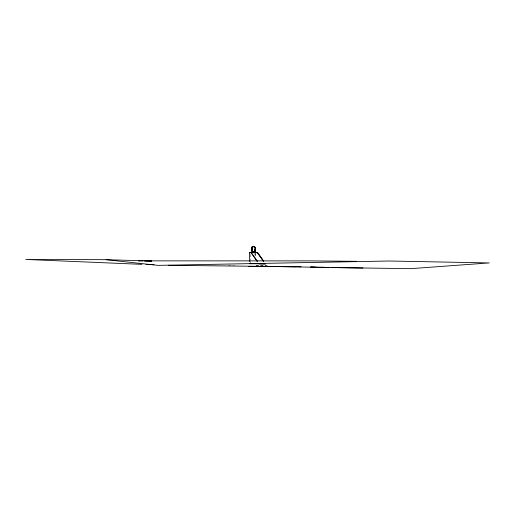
<?xml version="1.0" encoding="UTF-8"?>
<svg xmlns="http://www.w3.org/2000/svg" width="515" height="515" viewBox="0 0 515 515"><rect width="100%" height="100%" fill="white"/><g stroke="black" fill="none" stroke-linecap="round" stroke-linejoin="round"><path stroke-width="0.39" stroke-dasharray="2.58 1.93" d="M228.351 265.135L234.686 265.231M256.077 265.573L268.006 265.882M256.007 265.573L266.654 265.869M255.698 252.717L255.698 257.449M255.453 253.631L255.453 255.968M254.874 253.631L254.874 255.189M250.515 254.41L250.515 259.863M250.515 260.642L250.515 262.978"/><path stroke-width="0.77" d="M258.974 263.757L265.521 263.841L259.084 263.757M255.414 250.593L253.966 251.887L252.382 251.32L251.861 250.593L251.861 247.277A5.073 4.133 -90 0 0 253.631 246.331A5.073 4.133 -90 0 0 255.414 247.29L255.414 250.593L254.97 250.593M254.719 250.985L253.193 251.925L251.932 251.32L251.41 250.593L251.41 247.277A5.073 4.133 -90 0 0 253.187 246.331L253.638 246.337M331.312 267.543L410.642 268.663L489.25 262.933L389.295 261.008L158.034 265.367L106.103 259.695L25.75 259.451L141.973 264.35M251.41 247.277L251.861 247.277M255.414 247.277L254.97 247.277A5.073 4.133 -90 0 1 254.204 247.026M252.118 252.64L252.118 248.636L252.865 252.64M255.034 252.64L255.034 248.636L255.775 252.64M251.41 250.593L251.861 250.593M252.183 252.524L252.788 252.524M255.092 252.524L255.698 252.524M249.247 252.685L257.552 252.64L263.751 261.356M254.919 252.717L249.369 252.685M257.461 252.717L255.73 252.64M249.434 263.757L265.276 263.757M248.488 266.48L295.649 266.712L168.257 265.322M143.164 260.848L138.381 260.822L139.958 260.848M144.76 260.86L310.107 260.893L356.554 261.33M362.978 268.032L281.924 266.68M144.689 260.925L151.777 261.041L106.103 259.695M290.608 266.506L301.03 266.783M310.648 267.034L328.905 267.478M321.476 267.259L329.169 267.472M331.473 267.536L335.317 267.646M310.854 267.034L315.45 267.163M145.977 264.465L153.991 264.684M257.442 252.64L263.732 261.388M257.429 252.717L263.513 261.227M251.178 252.64L257.191 261.202M251.069 252.64L257.249 261.388M255.034 248.636L255.665 252.64M252.118 248.636L252.756 252.64M255.144 248.636L255.144 252.64M252.234 248.636L252.234 252.64M249.434 252.717L249.434 261.395M254.056 246.949A5.073 4.133 -90 0 1 253.618 246.679M253.335 246.453A5.073 4.133 -90 0 1 253.193 246.331"/></g></svg>
